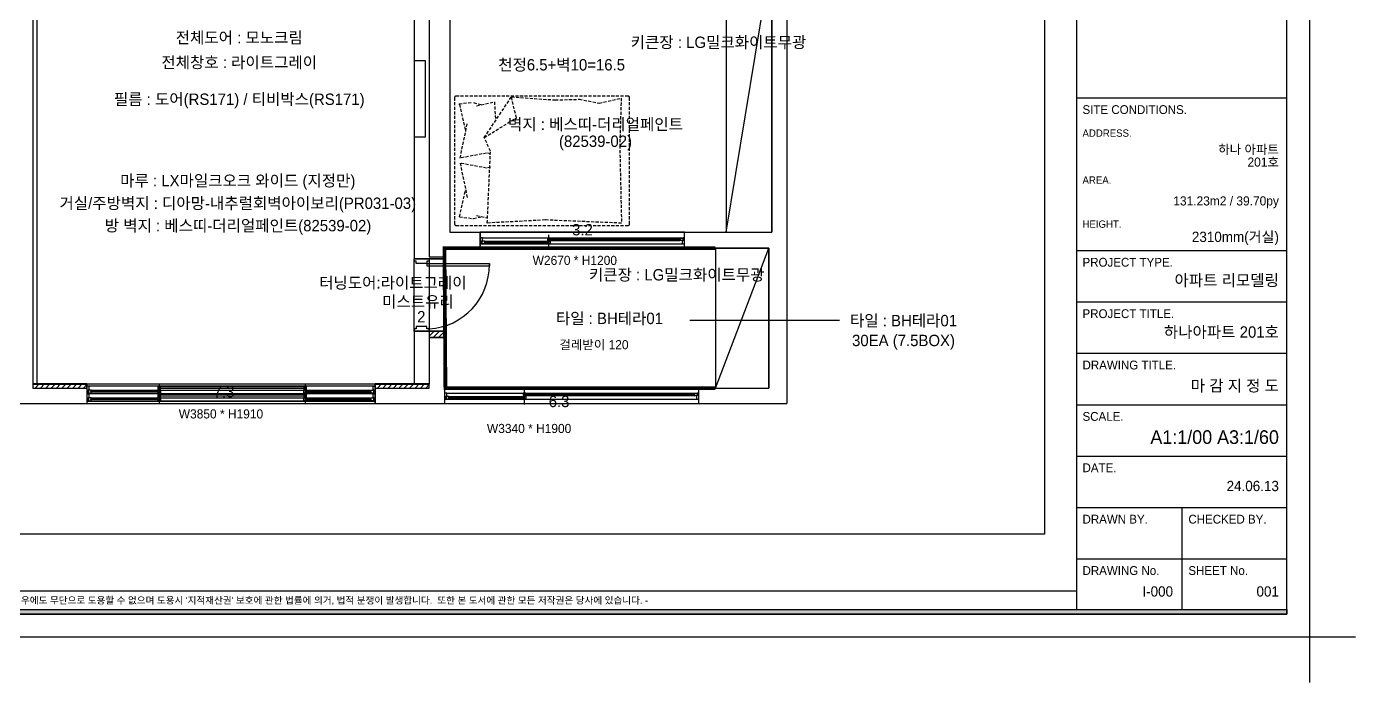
# Model space of a CAD drawing. Header units: inches. Extents: x 4138 to 127072, y -26315 to 43858.
# Drawn here: x 64678 to 82138, y -13466 to -4840 of the extents above; entities that cross this region are included whole.
import ezdxf
from ezdxf.enums import TextEntityAlignment as Align

# ---------------------------------------------------------------- set-up
doc = ezdxf.new("R2010")
doc.units = ezdxf.units.IN
doc.header["$LTSCALE"] = 50
doc.header["$MEASUREMENT"] = 0
doc.linetypes.add('DH-HID2', pattern=[1.2, 0.8, -0.4])
for name, color, linetype in [('0-ELC TEXT', 7, 'Continuous'), ('02-WAL', 2, 'Continuous'), ('03-WAL NEW', 3, 'Continuous'), ('04-WIN', 4, 'Continuous'), ('04_FUR', 6, 'Continuous'), ('07-DIM WAL', 5, 'Continuous'), ('3.기호.계단선', 30, 'Continuous'), ('FORM(YOURNAME)-11', 1, 'Continuous'), ('FU-FURM', 251, 'DH-HID2'), ('도면층2', 2, 'Continuous'), ('도면층4', 4, 'Continuous'), ('도면층5', 5, 'Continuous'), ('설비', 7, 'Continuous')]:
    doc.layers.add(name, color=color, linetype=linetype)
doc.styles.add('YOURNAME', font='HY울릉도M.TTF')
doc.styles.add('코레일둥고', font='Korail_Round_Gothic_Medium.ttf')

# ---------------------------------------------------------------- blocks, each defined once
blk = doc.blocks.new('FORM-PLAN')
at = {"layer": 'FORM(YOURNAME)-11'}
h = blk.add_hatch(color=256, dxfattribs=at)
h.dxf.hatch_style = 1
h.paths.add_polyline_path([(-71444, 55115), (10556, 55115), (10556, 54915), (-71444, 54915)])
h.paths.add_polyline_path([(-71444, -2085), (10556, -2085), (10556, -2285), (-71444, -2285)])
at = {"layer": 'Defpoints', "color": 158}
for p, q in [((1346, 54915), (1346, -2085)), ((1346, -1285), (-71444, -1285))]:
    blk.add_line(p, q, dxfattribs=at)
for points in [[(-71444, -2285), (10556, -2285), (10556, 55115), (-71444, 55115)], [(-69444, 53115), (-64, 53115), (-64, 1215), (-69444, 1215)]]:
    blk.add_lwpolyline(points, close=True, dxfattribs=at)
at = {"layer": 'Defpoints', "color": 1}
blk.add_lwpolyline([(11556, -5285), (11556, -3285), (13556, -3285)], dxfattribs=at)
at = {"layer": 'FORM(YOURNAME)-11', "color": 14}
for p, q in [((1346, 20344), (10556, 20344)), ((1346, 13651), (10556, 13651)), ((1346, 11398), (10556, 11398)), ((1346, 9146), (10556, 9146)), ((1346, 6893), (10556, 6893)), ((1346, 4641), (10556, 4641)), ((1346, 2388), (10556, 2388)), ((5951, 2388), (5951, -2085)), ((1346, 136), (10556, 136))]:
    blk.add_line(p, q, dxfattribs=at)
at = {"layer": 'FORM(YOURNAME)-11', "color": 250}
blk.add_lwpolyline([(-72444, -3285), (11556, -3285), (11556, 56115), (-72444, 56115)], close=True, dxfattribs=at)
at = {"layer": 'FORM(YOURNAME)-11'}
blk.add_lwpolyline([(-71444, -2085), (10556, -2085), (10556, -2285), (-71444, -2285)], close=True, dxfattribs=at)
at = {"layer": 'FORM(YOURNAME)-11', "color": 14, "style": 'YOURNAME'}
for s, height, p in [('SITE CONDITIONS.', 386.14, (1603, 19829)), ('PROJECT TYPE.', 386.14, (1603, 13136)), ('PROJECT TITLE.', 386.14, (1603, 10883)), ('DRAWING TITLE.', 386.14, (1603, 8631)), ('SCALE.', 386.1, (1603, 6378)), ('DATE.', 386.1, (1603, 4126)), ('DRAWN BY.', 386.1, (1603, 1873)), ('CHECKED BY.', 386.14, (6240, 1873)), ('DRAWING No.', 386.14, (1603, -379)), ('SHEET No.', 386.1, (6240, -379))]:
    blk.add_text(s, height=height, dxfattribs=at).set_placement(p, align=Align.MIDDLE_LEFT)
at = {"layer": 'FORM(YOURNAME)-11', "color": 251, "style": 'YOURNAME'}
for s, p in [('ADDRESS.', (1603, 18799)), ('AREA.', (1603, 16740)), ('HEIGHT.', (1603, 14809))]:
    blk.add_text(s, height=321.8, dxfattribs=at).set_placement(p, align=Align.MIDDLE_LEFT)
at = {"layer": 'FORM(YOURNAME)-11', "color": 1, "style": 'YOURNAME'}
blk.add_text("- 본 도서는 어떠한 경우에도 무단으로 도용할 수 없으며 도용시 '지적재산권' 보호에 관한 법률에 의거, 법적 분쟁이 발생합니다.  또한 본 도서에 관한 모든 저작권은 당사에 있습니다. -", height=300, dxfattribs=at).set_placement((-32990, -1685), align=Align.MIDDLE_CENTER)
at = {"layer": 'FORM(YOURNAME)-11', "color": 3, "style": 'YOURNAME'}
for tag, height, p in [('1', 450, (9905, 18188)), ('2', 450, (9905, 17544)), ('3', 450, (9905, 16257)), ('4', 450, (9905, 14326)), ('5', 515, (9905, 12009)), ('6', 515, (9905, 9757)), ('7', 515, (9905, 7504)), ('8', 515, (9905, 5252)), ('9', 515, (9905, 2999)), ('10', 515, (5655, 811)), ('11', 515, (9905, 747)), ('12', 515, (5655, -1441)), ('13', 515, (9905, -1441))]:
    blk.add_attdef(tag, text='', height=height, dxfattribs=at).set_placement(p, align=Align.MIDDLE_RIGHT)
blk = doc.blocks.new('ggggg')
at = {"layer": '02-WAL', "color": 8}
for p, q in [((78725, 10274), (78725, -1854)), ((74025, 4234), (74025, 72)), ((74296, 4234), (74296, 398)), ((78525, 4034), (78525, 398)), ((68818, 3769), (68818, -1601)), ((74296, 398), (78525, 398)), ((74225, 186), (74225, 72)), ((74225, 186), (78485, 186)), ((78485, 186), (78485, -1654)), ((74025, 72), (74225, 72)), ((74025, 72), (74225, 72)), ((74025, 46), (74225, 46)), ((74025, -904), (74225, -904)), ((74025, -990), (74025, -1601)), ((74225, -990), (74025, -990)), ((74225, -990), (74225, -1654)), ((68818, -1601), (69526, -1601)), ((69526, -1601), (69526, -1854)), ((73316, -1601), (74025, -1601)), ((73316, -1601), (73316, -1854)), ((74237, -1654), (78485, -1654)), ((68583, -1854), (69526, -1854)), ((73316, -1854), (78725, -1854))]:
    blk.add_line(p, q, dxfattribs=at)
at = {"layer": '03-WAL NEW', "color": 8}
for p, q in [((73825, 4204), (73825, 46)), ((68868, 3789), (68868, -1599)), ((73975, 2650), (73825, 2650)), ((73825, 2650), (73825, 1650)), ((73975, 1650), (73975, 2650)), ((73825, 1650), (73975, 1650)), ((74025, 46), (73825, 46)), ((74025, -904), (73825, -904)), ((73825, -904), (73825, -1599)), ((74225, -904), (74025, -904)), ((74025, -904), (74025, -990)), ((74025, -990), (74225, -990)), ((74225, -990), (74225, -904)), ((69526, -1599), (68818, -1599)), ((68818, -1599), (68818, -1654)), ((68818, -1654), (69526, -1654)), ((68868, -1599), (73825, -1599)), ((69526, -1654), (69526, -1599)), ((74025, -1599), (73316, -1599)), ((73316, -1599), (73316, -1654)), ((73316, -1654), (74025, -1654)), ((74025, -1654), (74025, -1599))]:
    blk.add_line(p, q, dxfattribs=at)
at = {"layer": '03-WAL NEW', "color": 8, "linetype": 'Continuous'}
for p, q in [((74025, -969), (74090, -904)), ((74075, -990), (74161, -904)), ((74145, -990), (74225, -910)), ((74216, -990), (74225, -981)), ((68818, -1610), (68829, -1599)), ((68845, -1654), (68900, -1599)), ((68915, -1654), (68970, -1599)), ((68986, -1654), (69041, -1599)), ((69057, -1654), (69112, -1599)), ((69127, -1654), (69182, -1599)), ((69198, -1654), (69253, -1599)), ((69269, -1654), (69324, -1599)), ((69340, -1654), (69395, -1599)), ((69410, -1654), (69465, -1599)), ((69481, -1654), (69526, -1608)), ((73316, -1610), (73327, -1599)), ((73343, -1654), (73398, -1599)), ((73414, -1654), (73469, -1599)), ((73484, -1654), (73539, -1599)), ((73555, -1654), (73610, -1599)), ((73626, -1654), (73681, -1599)), ((73697, -1654), (73752, -1599)), ((73767, -1654), (73822, -1599)), ((73838, -1654), (73893, -1599)), ((73909, -1654), (73964, -1599)), ((73979, -1654), (74025, -1608))]:
    blk.add_line(p, q, dxfattribs=at)
at = {"layer": '04-WIN', "color": 8}
for p, q in [((74696, 398), (74696, 186)), ((74696, 186), (74696, 398)), ((77378, 186), (77378, 398)), ((73299, -1727), (69544, -1727)), ((73286, -1627), (69556, -1627)), ((73286, -1727), (69556, -1727)), ((69585, -1682), (70459, -1682)), ((69585, -1722), (70459, -1722)), ((70476, -1596), (70476, -1762)), ((70476, -1696), (70476, -1862)), ((70494, -1632), (72379, -1632)), ((70494, -1682), (72379, -1682)), ((70494, -1732), (72379, -1732)), ((72396, -1594), (72396, -1762)), ((72396, -1694), (72396, -1862)), ((72414, -1682), (73257, -1682)), ((72414, -1722), (73257, -1722)), ((73299, -1827), (69544, -1827)), ((69585, -1782), (70459, -1782)), ((69585, -1822), (70459, -1822)), ((70494, -1782), (72379, -1782)), ((72414, -1782), (73257, -1782)), ((72414, -1822), (73257, -1822))]:
    blk.add_line(p, q, dxfattribs=at)
at = {"layer": '04-WIN', "color": 8, "linetype": 'Continuous'}
for p, q in [((75596, 207), (75596, 364)), ((74713, 243), (77348, 243)), ((74726, 323), (77360, 323)), ((74755, 278), (75578, 278)), ((74755, 248), (75578, 248)), ((75613, 318), (77319, 318)), ((75613, 288), (77319, 288)), ((74255, -1718), (77547, -1718)), ((75275, -1790), (75275, -1633)), ((75275, -1870), (75275, -1713)), ((75292, -1722), (77506, -1723)), ((74242, -1798), (77535, -1798)), ((74255, -1798), (77547, -1798)), ((74284, -1763), (75257, -1763)), ((74284, -1793), (75257, -1793)), ((75292, -1752), (77506, -1753))]:
    blk.add_line(p, q, dxfattribs=at)
at = {"layer": '04-WIN', "color": 8}
for points in [[(74696, 186), (77378, 186), (77378, 398), (74696, 398)], [(73316, -1601), (69526, -1601), (69526, -1854), (73316, -1854)], [(73316, -1627), (69526, -1627), (69526, -1827), (73316, -1827)], [(69585, -1697), (69585, -1682), (69547, -1682), (69547, -1722), (69585, -1722), (69585, -1707), (69579, -1705), (69579, -1699)], [(69581, -1700), (70462, -1700), (70462, -1704), (69581, -1704)], [(70494, -1632), (70459, -1632), (70459, -1682), (70494, -1682), (70494, -1662), (70488, -1661), (70488, -1654), (70494, -1652)], [(70494, -1682), (70494, -1722), (70459, -1722), (70459, -1707), (70464, -1705), (70464, -1699), (70459, -1697), (70459, -1682)], [(70494, -1732), (70459, -1732), (70459, -1782), (70494, -1782), (70494, -1762), (70488, -1761), (70488, -1754), (70494, -1752)], [(72382, -1659), (70490, -1659), (70490, -1655), (72382, -1655)], [(72414, -1682), (72414, -1697), (72408, -1699), (72408, -1705), (72414, -1707), (72414, -1722), (72379, -1722), (72379, -1682)], [(72410, -1704), (73261, -1704), (73261, -1700), (72410, -1700)], [(73257, -1697), (73257, -1682), (73295, -1682), (73295, -1722), (73257, -1722), (73257, -1707), (73263, -1705), (73263, -1699)], [(77565, -1654), (74225, -1654), (74225, -1854), (77565, -1854)], [(69585, -1797), (69585, -1782), (69547, -1782), (69547, -1822), (69585, -1822), (69585, -1807), (69579, -1805), (69579, -1799)], [(69581, -1800), (70462, -1800), (70462, -1804), (69581, -1804)], [(70494, -1782), (70494, -1822), (70459, -1822), (70459, -1807), (70464, -1805), (70464, -1799), (70459, -1797), (70459, -1782)], [(72382, -1759), (70490, -1759), (70490, -1755), (72382, -1755)], [(72414, -1782), (72414, -1797), (72408, -1799), (72408, -1805), (72414, -1807), (72414, -1822), (72379, -1822), (72379, -1782)], [(72410, -1804), (73261, -1804), (73261, -1800), (72410, -1800)], [(73257, -1797), (73257, -1782), (73295, -1782), (73295, -1822), (73257, -1822), (73257, -1807), (73263, -1805), (73263, -1799)]]:
    blk.add_lwpolyline(points, close=True, dxfattribs=at)
at = {"layer": '04-WIN', "color": 8, "linetype": 'Continuous'}
for points in [[(74696, 252), (74696, 243), (74713, 243), (74713, 282), (74726, 282), (74726, 323), (74696, 323), (74696, 314)], [(75582, 265), (74751, 265), (74751, 261), (75582, 261), (75582, 265), (75582, 261)], [(74755, 269), (74758, 267), (74758, 266), (74759, 265)], [(74755, 257), (74758, 258), (74758, 259), (74759, 261)], [(75578, 269), (75575, 267), (75575, 266), (75574, 265)], [(75578, 257), (75575, 258), (75575, 259), (75574, 261)], [(75613, 309), (75616, 308), (75616, 307), (75617, 305)], [(75613, 297), (75616, 299), (75616, 300), (75617, 301)], [(77319, 309), (77316, 308), (77316, 307), (77315, 305)], [(77319, 297), (77316, 299), (77316, 300), (77315, 301)], [(77378, 314), (77378, 323), (77360, 323), (77360, 284), (77348, 284), (77348, 243), (77378, 243), (77378, 252)], [(74225, -1789), (74225, -1798), (74242, -1798), (74242, -1759), (74255, -1759), (74255, -1718), (74225, -1718), (74225, -1727)], [(75292, -1732), (75295, -1733), (75295, -1734), (75296, -1735)], [(75292, -1743), (75295, -1742), (75295, -1741), (75296, -1739)], [(77506, -1732), (77503, -1733), (77503, -1734), (77502, -1736)], [(77506, -1743), (77503, -1742), (77503, -1741), (77502, -1740)], [(77565, -1727), (77565, -1718), (77547, -1718), (77547, -1757), (77535, -1757), (77535, -1798), (77565, -1798), (77565, -1789)], [(75261, -1776), (74280, -1776), (74280, -1780), (75261, -1780), (75261, -1776), (75261, -1780)], [(74284, -1772), (74287, -1773), (74287, -1774), (74288, -1776)], [(74284, -1784), (74287, -1782), (74287, -1781), (74288, -1780)], [(75257, -1772), (75254, -1773), (75254, -1774), (75253, -1776)], [(75257, -1784), (75254, -1782), (75254, -1781), (75253, -1780)]]:
    blk.add_lwpolyline(points, dxfattribs=at)
for points in [[(74755, 268), (74755, 278), (74717, 278), (74717, 248), (74755, 248), (74755, 258), (74749, 260), (74749, 266)], [(75613, 308), (75613, 318), (75578, 318), (75578, 288), (75613, 288), (75613, 298), (75608, 300), (75608, 306)], [(75578, 268), (75578, 278), (75613, 278), (75613, 248), (75578, 248), (75578, 258), (75584, 260), (75584, 266)], [(75610, 301), (77322, 301), (77322, 305), (75610, 305)], [(77319, 308), (77319, 318), (77357, 318), (77357, 288), (77319, 288), (77319, 298), (77325, 300), (77325, 306)], [(75292, -1732), (75292, -1722), (75257, -1722), (75257, -1752), (75292, -1752), (75292, -1742), (75287, -1741), (75287, -1734)], [(75289, -1739), (77509, -1740), (77509, -1736), (75289, -1735)], [(77506, -1733), (77506, -1723), (77544, -1723), (77544, -1753), (77506, -1753), (77506, -1743), (77512, -1741), (77512, -1734)], [(74284, -1773), (74284, -1763), (74246, -1763), (74246, -1793), (74284, -1793), (74284, -1783), (74278, -1781), (74278, -1775)], [(75257, -1773), (75257, -1763), (75292, -1763), (75292, -1793), (75257, -1793), (75257, -1783), (75263, -1781), (75263, -1775)]]:
    blk.add_lwpolyline(points, close=True, dxfattribs=at)
at = {"layer": '04-WIN', "color": 8}
for points in [[(69526, -1718), (69526, -1727), (69544, -1727), (69544, -1678), (69556, -1678), (69556, -1627), (69526, -1627), (69526, -1636)], [(69526, -1818), (69526, -1827), (69544, -1827), (69544, -1778), (69556, -1778), (69556, -1727), (69526, -1727), (69526, -1736)], [(69585, -1696), (69588, -1698), (69588, -1699), (69589, -1700)], [(69585, -1708), (69588, -1707), (69588, -1706), (69589, -1704)], [(70459, -1696), (70456, -1698), (70455, -1699), (70455, -1700)], [(70459, -1708), (70456, -1707), (70455, -1706), (70455, -1704)], [(70494, -1652), (70496, -1653), (70497, -1654), (70497, -1655)], [(70494, -1663), (70496, -1662), (70497, -1661), (70497, -1659)], [(72379, -1652), (72376, -1653), (72375, -1654), (72375, -1655)], [(72379, -1663), (72376, -1662), (72375, -1661), (72375, -1659)], [(72379, -1632), (72379, -1652), (72384, -1654), (72384, -1661), (72379, -1662), (72379, -1682), (72414, -1682), (72414, -1632), (72379, -1632)], [(72379, -1732), (72379, -1752), (72384, -1754), (72384, -1761), (72379, -1762), (72379, -1782), (72414, -1782), (72414, -1732), (72379, -1732)], [(72414, -1696), (72416, -1698), (72417, -1699), (72418, -1700)], [(72414, -1708), (72416, -1707), (72417, -1706), (72418, -1704)], [(73257, -1696), (73255, -1698), (73254, -1699), (73254, -1700)], [(73257, -1708), (73255, -1707), (73254, -1706), (73254, -1704)], [(73316, -1718), (73316, -1727), (73299, -1727), (73299, -1678), (73286, -1678), (73286, -1627), (73316, -1627), (73316, -1636)], [(73316, -1818), (73316, -1827), (73299, -1827), (73299, -1778), (73286, -1778), (73286, -1727), (73316, -1727), (73316, -1736)], [(69585, -1796), (69588, -1798), (69588, -1799), (69589, -1800)], [(69585, -1808), (69588, -1807), (69588, -1806), (69589, -1804)], [(70459, -1796), (70456, -1798), (70455, -1799), (70455, -1800)], [(70459, -1808), (70456, -1807), (70455, -1806), (70455, -1804)], [(70494, -1752), (70496, -1753), (70497, -1754), (70497, -1755)], [(70494, -1763), (70496, -1762), (70497, -1761), (70497, -1759)], [(72379, -1752), (72376, -1753), (72375, -1754), (72375, -1755)], [(72379, -1763), (72376, -1762), (72375, -1761), (72375, -1759)], [(72414, -1796), (72416, -1798), (72417, -1799), (72418, -1800)], [(72414, -1808), (72416, -1807), (72417, -1806), (72418, -1804)], [(73257, -1796), (73255, -1798), (73254, -1799), (73254, -1800)], [(73257, -1808), (73255, -1807), (73254, -1806), (73254, -1804)]]:
    blk.add_lwpolyline(points, dxfattribs=at)
at = {"layer": '04_FUR', "color": 8}
for p, q in [((77925, 4034), (77925, 398)), ((77925, 398), (78525, 4034)), ((78525, 398), (78525, 4034)), ((77925, 398), (78525, 398)), ((78485, 186), (77785, 186)), ((77785, 186), (77785, -1654)), ((77785, -1654), (78485, 186)), ((78485, -1654), (78485, 186)), ((77785, -1654), (78485, -1654))]:
    blk.add_line(p, q, dxfattribs=at)
at = {"layer": 'FU-FURM', "color": 8}
for p, q in [((74576, 2100), (74413, 2082)), ((74608, 2102), (74711, 2074)), ((74647, 2061), (74882, 2110)), ((74748, 1642), (75105, 2177)), ((74882, 2110), (74896, 1863)), ((75170, 1901), (75105, 2177)), ((75105, 2177), (75681, 2136)), ((75681, 2136), (75997, 2145)), ((75997, 2145), (76257, 2096)), ((76257, 2096), (76547, 2161)), ((76547, 2161), (76528, 1536)), ((74413, 2082), (74419, 2082)), ((74421, 2077), (74503, 1722)), ((74430, 1372), (74527, 1834)), ((74748, 1642), (75170, 1901)), ((74829, 1463), (74748, 1642)), ((74778, 1437), (74430, 1372)), ((74828, 1427), (74778, 1437)), ((74788, 517), (74829, 1463)), ((76528, 1536), (76551, 516)), ((74430, 1305), (74527, 843)), ((74778, 1240), (74430, 1305)), ((74828, 1250), (74778, 1240)), ((74421, 600), (74503, 955)), ((74421, 600), (74608, 575)), ((74608, 575), (74711, 603)), ((74647, 616), (74791, 586)), ((75548, 558), (74788, 517)), ((76551, 516), (75548, 558))]:
    blk.add_line(p, q, dxfattribs=at)
blk.add_lwpolyline([(76657, 506), (76657, 2166, 0.414214), (76637, 2186), (74377, 2186, 0.414214), (74357, 2166), (74357, 506, 0.414214), (74377, 486), (76637, 486, 0.414214)], format="xyb", close=True, dxfattribs=at)
at = {"layer": '도면층2', "color": 8}
for p, q in [((74225, 46), (74025, 46)), ((74225, -904), (74025, -904))]:
    blk.add_line(p, q, dxfattribs=at)
at = {"layer": '도면층4', "color": 8}
for p, q in [((73825, -904), (73825, 46)), ((73825, 16), (73825, 46)), ((73825, 46), (74025, 46)), ((73855, 16), (73825, 16)), ((73855, -14), (73855, 16)), ((74025, 16), (73995, 16)), ((73995, 16), (73995, -14)), ((74025, 46), (74225, 46)), ((74025, 46), (74025, -904)), ((74225, 46), (74025, 46)), ((74025, 46), (74025, 16)), ((73995, -14), (73855, -14)), ((73995, -14), (74815, -14)), ((73995, -14), (73995, -44)), ((73995, -44), (74814, -44)), ((74815, -14), (74815, -44)), ((73995, -844), (73855, -844)), ((73855, -844), (73855, -874)), ((73995, -874), (73995, -844)), ((73855, -874), (73825, -874)), ((73825, -874), (73825, -904)), ((73825, -904), (74025, -904)), ((74025, -874), (73995, -874)), ((74025, -904), (74025, -874)), ((74225, -904), (74025, -904))]:
    blk.add_line(p, q, dxfattribs=at)
at = {"layer": '도면층5', "color": 8}
blk.add_arc((73976, -36), 839, 273.3411, 0.5122, dxfattribs=at)

msp = doc.modelspace()

# ---------------------------------------------------------------- linework, layer by layer
at = {"layer": '0-ELC TEXT', "const_width": 50}
msp.add_lwpolyline([(73728.9, -7755), (70168.9, -7755), (70181.5, -9595), (73728.9, -9595)], dxfattribs=at)
at = {"layer": '설비'}
msp.add_line((73394.6, -8703.3), (75359.8, -8703.3), dxfattribs=at)

# ---------------------------------------------------------------- block references
at = {"layer": '07-DIM WAL'}
ref = msp.add_blockref('FORM-PLAN', (78071.7, -11880.6), dxfattribs=dict(at, xscale=0.3, yscale=0.3, zscale=0.3))
ref.add_attrib('4', '2310mm(거실)', dxfattribs={"layer": 'FORM(YOURNAME)-11', "color": 3, "height": 135, "style": 'YOURNAME'}).set_placement((81133.2, -7605.2), align=Align.MIDDLE_RIGHT)
ref.add_attrib('3', '131.23m2 / 39.70py', dxfattribs={"layer": 'FORM(YOURNAME)-11', "color": 3, "height": 120, "style": 'YOURNAME'}).set_placement((81133.2, -7132.8), align=Align.MIDDLE_RIGHT)
ref.add_attrib('2', '201호', dxfattribs={"layer": 'FORM(YOURNAME)-11', "color": 3, "height": 120, "style": 'YOURNAME'}).set_placement((81133.2, -6622.2), align=Align.MIDDLE_RIGHT)
ref.add_attrib('1', '하나 아파트', dxfattribs={"layer": 'FORM(YOURNAME)-11', "color": 3, "height": 120, "style": 'YOURNAME'}).set_placement((81133.2, -6455), align=Align.MIDDLE_RIGHT)
ref.add_attrib('5', '아파트 리모델링', dxfattribs={"layer": 'FORM(YOURNAME)-11', "color": 3, "height": 150, "style": 'YOURNAME'}).set_placement((81133.2, -8176.5), align=Align.MIDDLE_RIGHT)
ref.add_attrib('6', '하나아파트 201호', dxfattribs={"layer": 'FORM(YOURNAME)-11', "color": 3, "height": 150, "style": 'YOURNAME'}).set_placement((81133.2, -8857.3), align=Align.MIDDLE_RIGHT)
ref.add_attrib('7', '마 감 지 정 도', dxfattribs={"layer": 'FORM(YOURNAME)-11', "color": 3, "height": 150, "style": 'YOURNAME'}).set_placement((81133.2, -9562.7), align=Align.MIDDLE_RIGHT)
ref.add_attrib('8', 'A1:1/00 A3:1/60', dxfattribs={"layer": 'FORM(YOURNAME)-11', "color": 3, "height": 180, "style": 'YOURNAME'}).set_placement((81133.2, -10239.3), align=Align.MIDDLE_RIGHT)
ref.add_attrib('9', '24.06.13', dxfattribs={"layer": 'FORM(YOURNAME)-11', "color": 3, "height": 135, "style": 'YOURNAME'}).set_placement((81133.2, -10882.2), align=Align.MIDDLE_RIGHT)
ref.add_attrib('13', '001', dxfattribs={"layer": 'FORM(YOURNAME)-11', "color": 3, "height": 135, "style": 'YOURNAME'}).set_placement((81133.2, -12269.2), align=Align.MIDDLE_RIGHT)
ref.add_attrib('12', 'I-000', dxfattribs={"layer": 'FORM(YOURNAME)-11', "color": 3, "height": 135, "style": 'YOURNAME'}).set_placement((79742, -12269.2), align=Align.MIDDLE_RIGHT)
msp.add_blockref('ggggg', (-4055.8, -7941.3), dxfattribs=at)

# ---------------------------------------------------------------- texts
at = {"color": 10, "style": '코레일둥고'}
for s, p in [('천정6.5+벽10=16.5', (71708, -5417.3)), ('3.2', (71982.3, -7586.6)), ('2', (69864.7, -8731.2)), ('타일 : BH테라01', (72337.1, -8752.8)), ('7.3', (67271.6, -9715.6)), ('6.3', (71675.4, -9845.3))]:
    msp.add_text(s, height=150, dxfattribs=at).set_placement(p, align=Align.CENTER)
at = {"layer": '0-ELC TEXT', "style": '코레일둥고'}
for s, p in [('W2670 * H1200', (71881.9, -7974.9)), ('W3850 * H1910', (67232.4, -9994.1)), ('W3340 * H1900', (71281.2, -10185.7))]:
    msp.add_text(s, height=120, dxfattribs=at).set_placement(p, align=Align.CENTER)
msp.add_text('걸레받이 120', height=120, dxfattribs=at).set_placement((71679.8, -9083.9))
at = {"layer": '3.기호.계단선', "style": '코레일둥고'}
for s, p in [('전체도어 : 모노크림', (67472.6, -5060)), ('키큰장 : LG밀크화이트무광', (73770.1, -5121.7)), ('전체창호 : 라이트그레이', (67472.6, -5385.6)), ('필름 : 도어(RS171) / 티비박스(RS171)', (67472.6, -5870.4)), ('벽지 : 베스띠-더리얼페인트', (72153.6, -6199.9)), ('(82539-02)', (72153.6, -6423)), ('마루 : LX마일크오크 와이드 (지정만)', (67453.5, -6941.5)), ('거실/주방벽지 : 디아망-내추럴회벽아이보리(PR031-03)', (67453.5, -7238.4)), ('방 벽지 : 베스띠-더리얼페인트(82539-02)', (67456.4, -7532.9)), ('키큰장 : LG밀크화이트무광', (73220.8, -8179)), ('터닝도어:라이트그레이', (69491, -8284.9)), ('미스트유리', (69820.2, -8532.7))]:
    msp.add_text(s, height=150, dxfattribs=at).set_placement(p, align=Align.CENTER)
at = {"layer": '설비', "style": '코레일둥고'}
for s, p in [('타일 : BH테라01', (76200.7, -8782.2)), ('30EA (7.5BOX)', (76200.7, -9043.2))]:
    msp.add_text(s, height=150, dxfattribs=at).set_placement(p, align=Align.CENTER)

doc.saveas('drawing.dxf')
